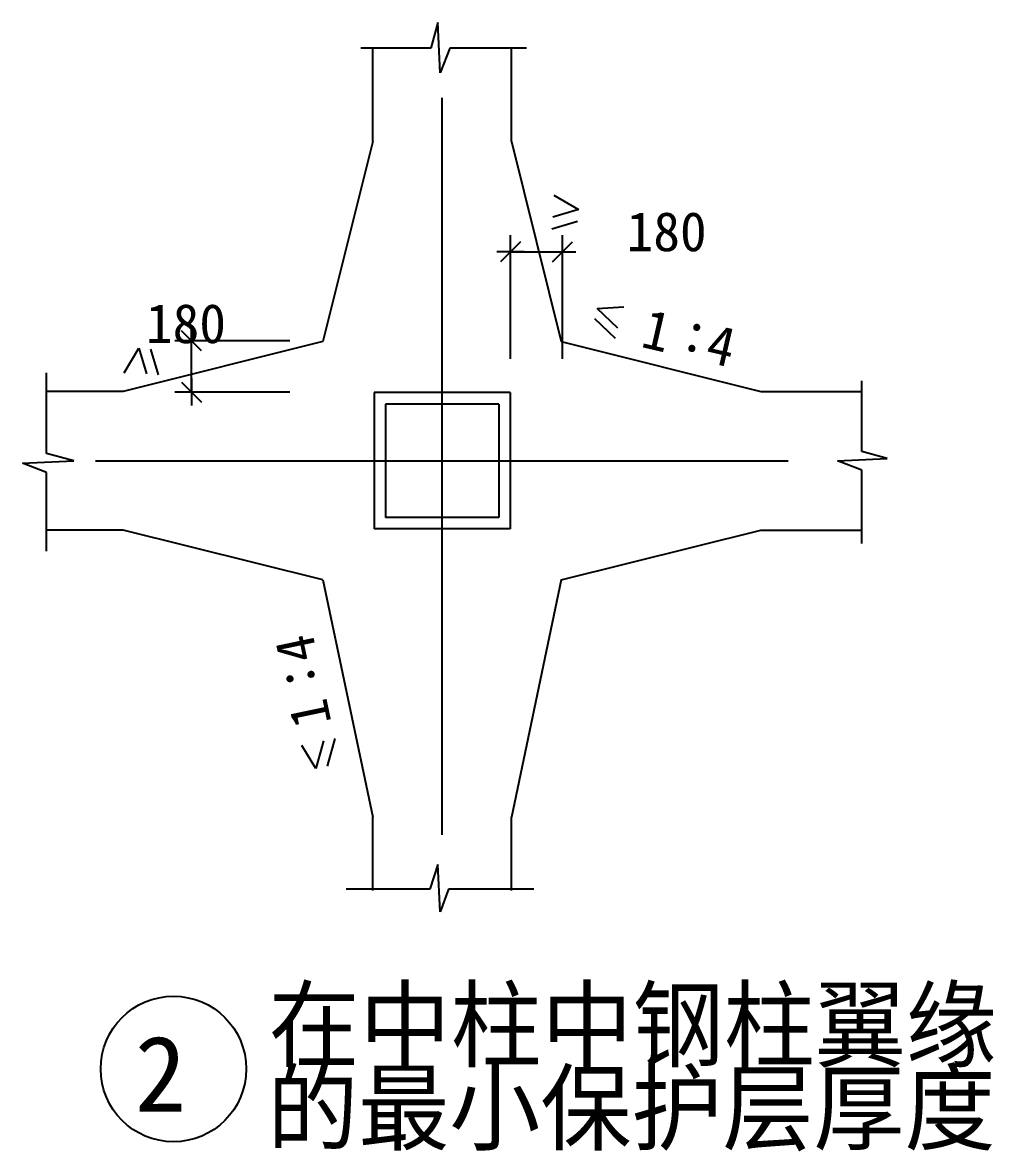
# Model space of a CAD drawing. Header units: metres. Extents: x 1731 to 11267, y 3952 to 9151.
# Drawn here: x 5447 to 7180, y 6978 to 8993 of the extents above; entities that cross this region are included whole.
import ezdxf

# ---------------------------------------------------------------- set-up
doc = ezdxf.new("R2010")
doc.units = ezdxf.units.M
for name, color, linetype in [('BOR', 3, 'Continuous'), ('CENTER', 7, 'Continuous'), ('FRAMING', 2, 'Continuous'), ('Z', 4, 'Continuous')]:
    doc.layers.add(name, color=color, linetype=linetype)

# ---------------------------------------------------------------- blocks, each defined once
blk = doc.blocks.new('CC')
blk.add_line((-24.24, 0), (24.24, 0))
at = {"layer": 'FRAMING', "color": 6}
blk.add_line((-17.83, -17.83), (17.83, 17.83), dxfattribs=at)

msp = doc.modelspace()

# ---------------------------------------------------------------- linework, layer by layer
for p, q in [((6188.35, 8992.67), (6175.78, 8947.03)), ((6192.55, 8903.25), (6188.35, 8992.67)), ((6175.78, 8947.03), (6050.66, 8947.03)), ((6209.31, 8947.03), (6192.55, 8903.25)), ((6346.19, 8947.03), (6209.31, 8947.03)), ((6395.32, 8684.9), (6439.34, 8658.85)), ((6439.34, 8658.85), (6393.37, 8645.18)), ((6437.7, 8637.69), (6391.73, 8624.02)), ((6317.94, 8392.79), (6317.94, 8613.57)), ((6410.47, 8392.79), (6410.47, 8613.57)), ((6318.94, 8583.57), (6409.47, 8583.57)), ((6472.5, 8482.67), (6520.37, 8485.65)), ((6509.53, 8447.39), (6472.5, 8482.67)), ((6505.26, 8428.91), (6468.24, 8464.2)), ((5923.83, 8425.05), (5718.55, 8425.05)), ((5748.55, 8334.44), (5748.55, 8424.05)), ((5628.23, 8367.71), (5654.28, 8411.73)), ((5654.28, 8411.73), (5667.95, 8365.76)), ((5675.45, 8410.09), (5689.11, 8364.12)), ((5489.69, 8223.55), (5489.69, 8367.58)), ((6945.33, 8227.6), (6945.33, 8353.67)), ((5923.83, 8333.44), (5718.55, 8333.44)), ((5538.38, 8210.97), (5489.69, 8223.55)), ((6990.23, 8215.03), (6945.33, 8227.6)), ((5446.76, 8206.78), (5538.38, 8210.97)), ((5489.69, 8190.02), (5446.76, 8206.78)), ((6901.77, 8210.84), (6990.23, 8215.03)), ((6945.33, 8194.07), (6901.77, 8210.84)), ((5489.69, 8049.42), (5489.69, 8190.02)), ((6945.33, 8063.26), (6945.33, 8194.07)), ((6004.47, 7715.04), (5990.63, 7665.8)), ((5970.42, 7661.94), (5945.38, 7702.84)), ((5984.26, 7711.18), (5970.42, 7661.94)), ((6187.96, 7490.36), (6173.61, 7446.45)), ((6192.15, 7406.21), (6187.96, 7490.36)), ((6173.61, 7446.45), (6024.45, 7446.45)), ((6207.13, 7446.45), (6192.15, 7406.21)), ((6359.76, 7446.45), (6207.13, 7446.45))]:
    msp.add_line(p, q)
at = {"layer": 'BOR'}
msp.add_circle((5716.13, 7125.56), 129.85, dxfattribs=at)
at = {"layer": 'CENTER'}
for p, q in [((6195.7, 7543.36), (6195.7, 8858.41)), ((5577.17, 8210.95), (6813.75, 8210.95))]:
    msp.add_line(p, q, dxfattribs=at)
at = {"layer": 'FRAMING'}
for p, q in [((6071.95, 8780.19), (6071.95, 8947.85)), ((6319.45, 8780.19), (6319.45, 8947.85)), ((6071.95, 8780.19), (5982.85, 8423.79)), ((6319.45, 8780.19), (6408.55, 8423.79)), ((5982.85, 8423.79), (5626.45, 8334.69)), ((6408.55, 8423.79), (6764.95, 8334.69)), ((5626.45, 8334.69), (5490.73, 8334.69)), ((6317.17, 8332.41), (6074.23, 8332.41)), ((6074.23, 8332.41), (6074.23, 8089.46)), ((6317.17, 8332.41), (6317.17, 8089.46)), ((6764.95, 8334.69), (6946.45, 8334.69)), ((6094.61, 8312.03), (6094.61, 8109.84)), ((6296.8, 8312.03), (6094.61, 8312.03)), ((6296.8, 8312.03), (6296.8, 8109.84)), ((6296.8, 8109.84), (6094.61, 8109.84)), ((5626.45, 8087.19), (5490.73, 8087.19)), ((5982.85, 7998.09), (5626.45, 8087.19)), ((6317.17, 8089.46), (6074.23, 8089.46)), ((6408.55, 7998.09), (6764.95, 8087.19)), ((6764.95, 8087.19), (6946.45, 8087.19)), ((5982.85, 7998.09), (6071.95, 7574.67)), ((6408.55, 7998.09), (6319.45, 7574.67)), ((6071.95, 7443.77), (6071.95, 7574.67)), ((6319.45, 7443.77), (6319.45, 7574.67))]:
    msp.add_line(p, q, dxfattribs=at)

# ---------------------------------------------------------------- block references
for p, rotation in [((6317.94, 8583.57), 180), ((5748.55, 8425.05), 90), ((5748.55, 8333.44), 270)]:
    msp.add_blockref('CC', p, dxfattribs=dict(rotation=rotation))
msp.add_blockref('CC', (6410.47, 8583.57))

# ---------------------------------------------------------------- texts
for s, p in [('在中柱中钢柱翼缘', (5886.04, 7142.18)), ('的最小保护层厚度', (5883.64, 6993.65))]:
    msp.add_text(s, height=125).set_placement(p)
at = {"char_height": 70, "attachment_point": 1}
for insert in [(6525.18, 8654.77), (5667.03, 8490.76)]:
    msp.add_mtext('\\A1;180', dxfattribs=dict(at, insert=insert))
at = {"layer": 'FRAMING'}
msp.add_text('2', height=135, dxfattribs=at).set_placement((5647.09, 7049.6))
at = {"layer": 'Z'}
for s, rotation, p in [('1', 347, (6548.19, 8414.42)), (':', 347, (6617.22, 8411.25)), ('4', 347, (6662.99, 8387.92)), ('4', 101.92, (5974.01, 7858.91)), (':', 101.92, (5972.13, 7807.58)), ('1', 101.92, (5998.34, 7743.63))]:
    msp.add_text(s, height=70, rotation=rotation, dxfattribs=at).set_placement(p)

doc.saveas('drawing.dxf')
